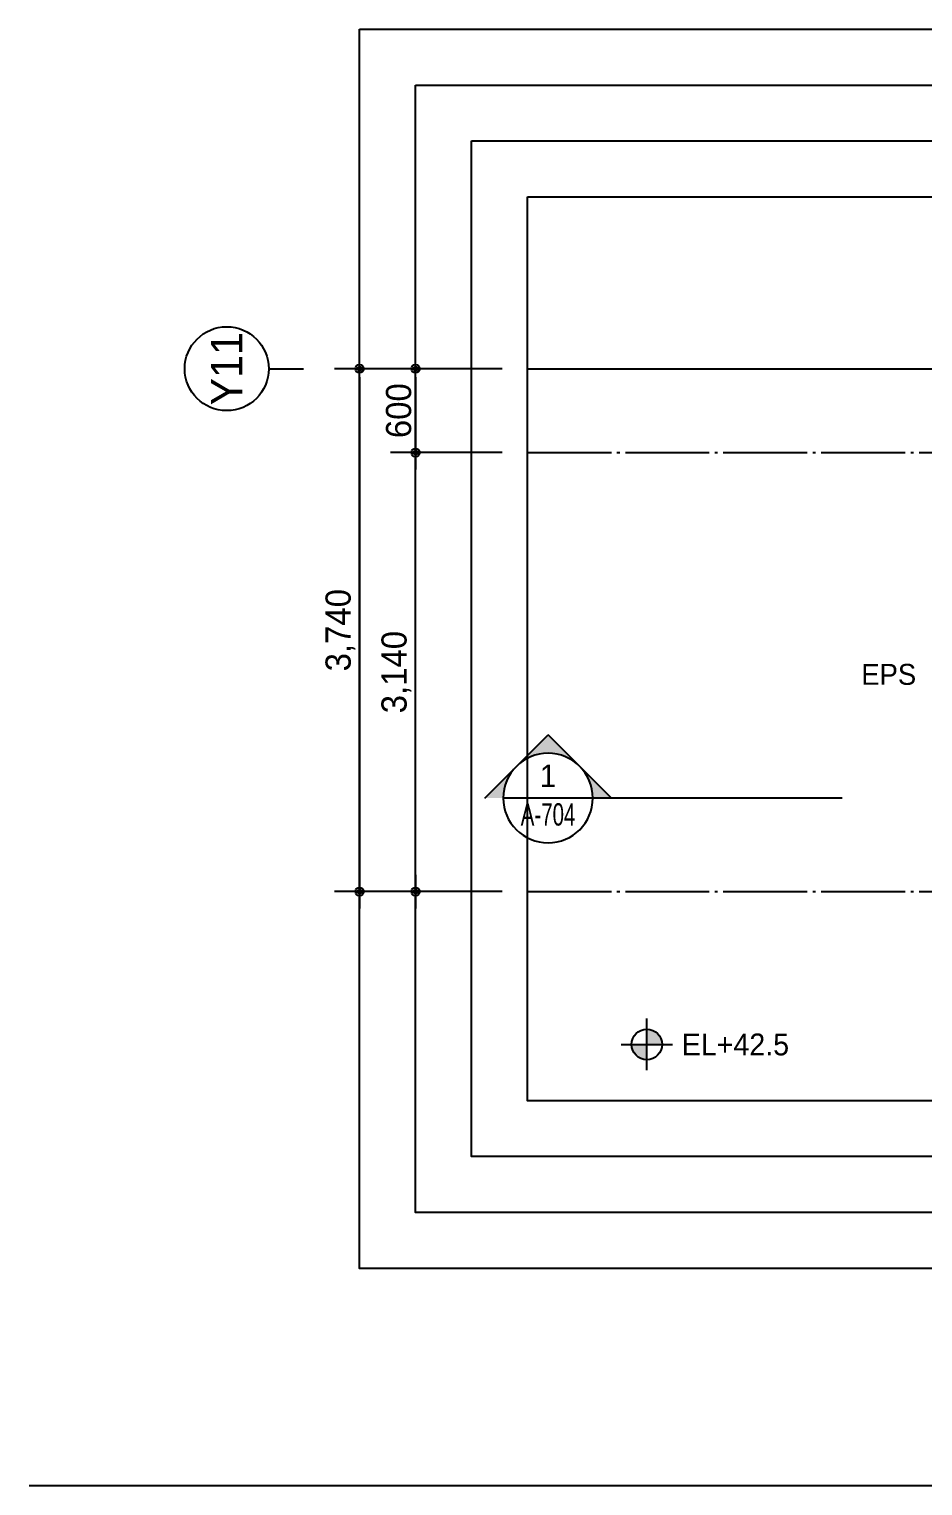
# Model space of a CAD drawing. Header units: millimetres. Extents: x 252711992 to 505989238, y 504776675 to 1009617600.
# Drawn here: x 252753992 to 252760381, y 504818337 to 504828757 of the extents above; entities that cross this region are included whole.
import ezdxf
from ezdxf.enums import TextEntityAlignment as Align
from ezdxf.xclip import XClip

# ---------------------------------------------------------------- set-up
doc = ezdxf.new("R2010")
doc.units = ezdxf.units.MM
doc.header["$XCLIPFRAME"] = 0
doc.linetypes.add('CEN', pattern=[35, 30, -2, 1, -2])
for name, color, linetype in [('$ZCDB_AUDIT_GENERATED_600D18', 7, 'Continuous'), ('4A.TEC CEN', 1, 'CEN'), ('4A.TEC TEXT 1', 3, 'Continuous'), ('4A.TEC TEXT 2', 3, 'Continuous'), ('4A.TEC 심볼', 7, 'Continuous'), ('SYM', 1, 'Continuous'), ('TEXT', 7, 'Continuous')]:
    doc.layers.add(name, color=color, linetype=linetype)
doc.layers.add('DEFPOINT', color=135, linetype='Continuous', plot=False)
doc.styles.add('GHS', font='malgun.ttf')
doc.styles.add('SAMOO', font='')
doc.styles.add('나눔고딕', font='')
doc.styles.add('돋움', font='')
doc.styles.add('울릉도L', font='')
doc.styles.get('SAMOO').set_extended_font_data('Dotum')
doc.styles.get('나눔고딕').set_extended_font_data('Dotum')
doc.styles.get('돋움').set_extended_font_data('Dotum')
doc.styles.get('울릉도L').set_extended_font_data('Dotum')
doc.dimstyles.new('DIM_600(외부치수)', dxfattribs={"dimscale": 400, "dimtxt": 3.3, "dimasz": 1, "dimexe": 2, "dimexo": 2, "dimgap": 1, "dimtad": 1, "dimdec": 0, "dimdsep": 46, "dimlunit": 6, "dimtxsty": '나눔고딕', "dimblk1": 'DIMDOT', "dimblk2": 'DIMDOT', "dimsah": 1, "dimcen": 2.5, "dimdle": 1.5, "dimclrd": 8, "dimclre": 8, "dimclrt": 3, "dimadec": 0, "dimazin": 0, "dimtfac": 1, "dimtdec": 0, "dimtix": 1, "dimtmove": 2, "dimatfit": 3, "dimldrblk": 'DIMDOT', "dimfxl": 1, "dimtvp": 1, "dimtolj": 1, "dimtzin": 0, "dimarcsym": 0})

# ---------------------------------------------------------------- blocks, each defined once
blk = doc.blocks.new('ccs122')
at = {"layer": '4A.TEC 심볼'}
blk.add_line((0, 8), (0, 3), dxfattribs=at)
blk.add_circle((0, 14), 6, dxfattribs=at)
at = {"layer": '4A.TEC TEXT 2', "color": 3, "style": 'GHS'}
blk.add_attdef('NO', text='', height=4.5, dxfattribs=at).set_placement((-0.01, 14.02), align=Align.MIDDLE_CENTER)
blk = doc.blocks.new('DIMDOT')
at = {"color": 0}
blk.add_line((-2, 0), (2, 0), dxfattribs=at)
for radius in [0.5, 0.25]:
    blk.add_circle((0, 0), radius, dxfattribs=at)
blk = doc.blocks.new('*D146')
at = {"layer": '$ZCDB_AUDIT_GENERATED_600D18', "color": 8, "lineweight": -2, "transparency": 16777216}
for p, q in [((252757374, 504826328), (252756174, 504826328)), ((252756354, 504826268), (252756354, 504822648)), ((252757374, 504822588), (252756174, 504822588))]:
    blk.add_line(p, q, dxfattribs=at)
at = {"layer": 'Defpoints', "color": 0, "transparency": 16777216}
for p in [(252757554, 504826328, 0), (252756354, 504822588), (252757554, 504822588, 0)]:
    blk.add_point(p, dxfattribs=at)
at = {"layer": '$ZCDB_AUDIT_GENERATED_600D18', "color": 8, "lineweight": -2, "transparency": 16777216, "xscale": 60, "yscale": 60, "zscale": 60}
for p, rotation in [((252756354, 504826328), 90), ((252756354, 504822588), 270)]:
    blk.add_blockref('DIMDOT', p, dxfattribs=dict(at, rotation=rotation))
at = {"layer": '$ZCDB_AUDIT_GENERATED_600D18', "color": 3, "transparency": 16777216, "insert": (252756217, 504824458), "char_height": 180, "attachment_point": 5, "rotation": 90, "style": '나눔고딕'}
blk.add_mtext('\\A1;3,740', dxfattribs=at)
blk = doc.blocks.new('*D147')
at = {"layer": '$ZCDB_AUDIT_GENERATED_600D18', "color": 8, "lineweight": -2, "transparency": 16777216}
for p, q in [((252757374, 504826328), (252756574, 504826328)), ((252756754, 504826268), (252756754, 504825788)), ((252757374, 504825728), (252756574, 504825728))]:
    blk.add_line(p, q, dxfattribs=at)
at = {"layer": 'Defpoints', "color": 0, "transparency": 16777216}
for p in [(252757554, 504826328, 0), (252756754, 504825728), (252757554, 504825728, 0)]:
    blk.add_point(p, dxfattribs=at)
at = {"layer": '$ZCDB_AUDIT_GENERATED_600D18', "color": 8, "lineweight": -2, "transparency": 16777216, "xscale": 60, "yscale": 60, "zscale": 60}
for p, rotation in [((252756754, 504826328), 90), ((252756754, 504825728), 270)]:
    blk.add_blockref('DIMDOT', p, dxfattribs=dict(at, rotation=rotation))
at = {"layer": '$ZCDB_AUDIT_GENERATED_600D18', "color": 3, "transparency": 16777216, "insert": (252756634, 504826028), "char_height": 180, "attachment_point": 5, "rotation": 90, "style": '나눔고딕'}
blk.add_mtext('\\A1;600', dxfattribs=at)
blk = doc.blocks.new('*D148')
at = {"layer": '$ZCDB_AUDIT_GENERATED_600D18', "color": 8, "lineweight": -2, "transparency": 16777216}
for p, q in [((252757374, 504825728), (252756574, 504825728)), ((252756754, 504822648), (252756754, 504825668)), ((252757374, 504822588), (252756574, 504822588))]:
    blk.add_line(p, q, dxfattribs=at)
at = {"layer": 'Defpoints', "color": 0, "transparency": 16777216}
for p in [(252756754, 504825728), (252757554, 504825728, 0), (252757554, 504822588, 0)]:
    blk.add_point(p, dxfattribs=at)
at = {"layer": '$ZCDB_AUDIT_GENERATED_600D18', "color": 8, "lineweight": -2, "transparency": 16777216, "xscale": 60, "yscale": 60, "zscale": 60}
for p, rotation in [((252756754, 504825728), 90), ((252756754, 504822588), 270)]:
    blk.add_blockref('DIMDOT', p, dxfattribs=dict(at, rotation=rotation))
at = {"layer": '$ZCDB_AUDIT_GENERATED_600D18', "color": 3, "transparency": 16777216, "insert": (252756617, 504824158), "char_height": 180, "attachment_point": 5, "rotation": 90, "style": '나눔고딕'}
blk.add_mtext('\\A1;3,140', dxfattribs=at)
blk = doc.blocks.new('dwgFD3B')
at = {"layer": '4A.TEC CEN', "color": 250, "ltscale": 500}
blk.add_line((49194.51, -103936.83, -3333.33), (358000, -103936.83, -3333.33), dxfattribs=at)
blk = doc.blocks.new('단면기호1')
at = {"layer": 'SYM'}
h = blk.add_hatch(color=256, dxfattribs=at)
h.paths.add_polyline_path([(4.24, 4.24, -0.198912), (6, 0), (8.49, 0)])
h.paths.add_polyline_path([(0, 8.49), (-4.24, 4.24, -0.414214), (4.24, 4.24)])
h.paths.add_polyline_path([(-4.24, 4.24), (-8.49, 0), (-6, 0, -0.198912)])
for p in [(-8.49, 0), (8.49, 0)]:
    blk.add_line(p, (0, 8.49), dxfattribs=at)
blk.add_circle((0, 0), 6, dxfattribs=at)
blk = doc.blocks.new('FL-LEVEL1')
at = {"layer": '4A.TEC 심볼', "linetype": 'ByBlock'}
h = blk.add_hatch(color=256, dxfattribs=at)
h.paths.add_polyline_path([(295, 175), (295, 0), (470, 0, 0.414214)])
h.paths.add_polyline_path([(295, 0), (120, 0, 0.414214), (295, -175)])
for p, q in [((295, -295), (295, 295)), ((0, 0), (590, 0))]:
    blk.add_line(p, q, dxfattribs=at)
blk.add_circle((295, 0), 175, dxfattribs=at)
at = {"layer": '4A.TEC TEXT 2', "color": 3, "linetype": 'ByBlock', "style": 'SAMOO'}
blk.add_attdef('FL', text='', height=250, dxfattribs=at).set_placement((695, 0), align=Align.MIDDLE_LEFT)

msp = doc.modelspace()

# ---------------------------------------------------------------- linework, layer by layer
at = {"layer": '4A.TEC CEN', "ltscale": 20}
for p, q in [((252757554.04, 504825728.18), (252769329.04, 504825728.18)), ((252757554.04, 504822588.18), (252769329.04, 504822588.18))]:
    msp.add_line(p, q, dxfattribs=at)
at = {"layer": 'DEFPOINT'}
msp.add_line((252790191.54, 504818337.29, 3333.33), (252753991.54, 504818337.29, 3333.33), dxfattribs=at)
at = {"layer": 'DEFPOINT', "elevation": 3333.33}
for points in [[(252756354.04, 504828757.16), (252770529.04, 504828757.16), (252770529.04, 504819892.16), (252756354.04, 504819892.16)], [(252756754.04, 504828357.16), (252770129.04, 504828357.16), (252770129.04, 504820292.16), (252756754.04, 504820292.16)], [(252757154.04, 504827957.16), (252769729.04, 504827957.16), (252769729.04, 504820692.16), (252757154.04, 504820692.16)], [(252757554.04, 504827557.16), (252769329.04, 504827557.16), (252769329.04, 504821092.16), (252757554.04, 504821092.16)]]:
    msp.add_lwpolyline(points, close=True, dxfattribs=at)
at = {"layer": 'SYM'}
msp.add_line((252759804.09, 504823257.12), (252758021.66, 504823257.12), dxfattribs=at)
msp.add_lwpolyline([(252758021.66, 504823257.12), (252757381.2, 504823257.12)], dxfattribs=at)

# ---------------------------------------------------------------- block references
ref = msp.add_blockref('dwgFD3B', (252558347.67, 504930265.01, -1666.22))
XClip(ref).set_block_clipping_path([(199206.3709577918, -109172.850899756), (210981.3709591925, -102707.850900948)])
at = {"layer": '4A.TEC 심볼'}
ref = msp.add_blockref('ccs122', (252756104.04, 504826328.18, -4999.55), dxfattribs=dict(at, xscale=49.99999977496833, yscale=49.99999977496833, zscale=49.99999977496833, rotation=90))
ref.add_attrib('NO', 'Y11', dxfattribs={"layer": '0', "color": 3, "height": 225, "rotation": 90, "style": '울릉도L'}).set_placement((252755403.15, 504826327.87, -4999.55), align=Align.MIDDLE_CENTER)
at = {"layer": '4A.TEC 심볼', "color": 3, "linetype": 'ByBlock'}
ref = msp.add_blockref('FL-LEVEL1', (252758223.22, 504821494.82), dxfattribs=dict(at, xscale=0.6250000000000405, yscale=0.6250000000000405, zscale=0.6250000000000405))
ref.add_attrib('FL', 'EL+42.5', dxfattribs={"layer": '4A.TEC TEXT 1', "color": 3, "linetype": 'ByBlock', "height": 156.25, "style": 'SAMOO'}).set_placement((252758657.59, 504821494.82), align=Align.MIDDLE_LEFT)
at = {"layer": 'SYM', "xscale": -53.37150118498497, "yscale": 53.37150118498497, "zscale": 53.37150118498497, "rotation": 359.9999999999999}
msp.add_blockref('단면기호1', (252757701.43, 504823257.12), dxfattribs=at)

# ---------------------------------------------------------------- texts
at = {"layer": 'TEXT', "style": '돋움'}
msp.add_text('EPS', height=150, dxfattribs=at).set_placement((252760137.1, 504824142.03), align=Align.MIDDLE_CENTER)
msp.add_text('1', height=160.11, dxfattribs=at).set_placement((252757701.43, 504823335.9), align=Align.CENTER)
at = {"layer": 'TEXT', "style": '돋움', "width": 0.7}
msp.add_text('A-704', height=160.115, dxfattribs=at).set_placement((252757701.43, 504823060.21), align=Align.CENTER)

# ---------------------------------------------------------------- dimensions: what is measured, and where the dimension line sits
at = {"layer": '$ZCDB_AUDIT_GENERATED_600D18'}
for base, p1, p2, angle, picture, middle in [((252756354.04, 504822588.18, -4999.55), (252757554.04, 504826328.18, -4999.55), (252757554.04, 504822588.18, -4999.55), 270, '*D146', (252756216.58, 504824458.18, -4999.55)), ((252756754.04, 504825728.18, -4999.55), (252757554.04, 504826328.18, -4999.55), (252757554.04, 504825728.18, -4999.55), 270, '*D147', (252756633.92, 504826028.18, -4999.55)), ((252756754.04, 504825728.18, -4999.55), (252757554.04, 504822588.18, -4999.55), (252757554.04, 504825728.18, -4999.55), 90, '*D148', (252756616.58, 504824158.18, -4999.55))]:
    dim = msp.add_linear_dim(base=base, p1=p1, p2=p2, angle=angle, dimstyle='DIM_600(외부치수)', override={"dimscale": 300, "dimtxt": 0.6, "dimasz": 0.2, "dimexe": 0.6, "dimexo": 0.6, "dimgap": 0.1, "dimdec": 1, "dimblk1": 'DIMDOT', "dimblk2": 'DIMDOT', "dimdle": 0.5}, dxfattribs=at)
    dim.commit()
    dim.dimension.update_dxf_attribs({"geometry": picture, "text_midpoint": middle})

doc.saveas('drawing.dxf')
